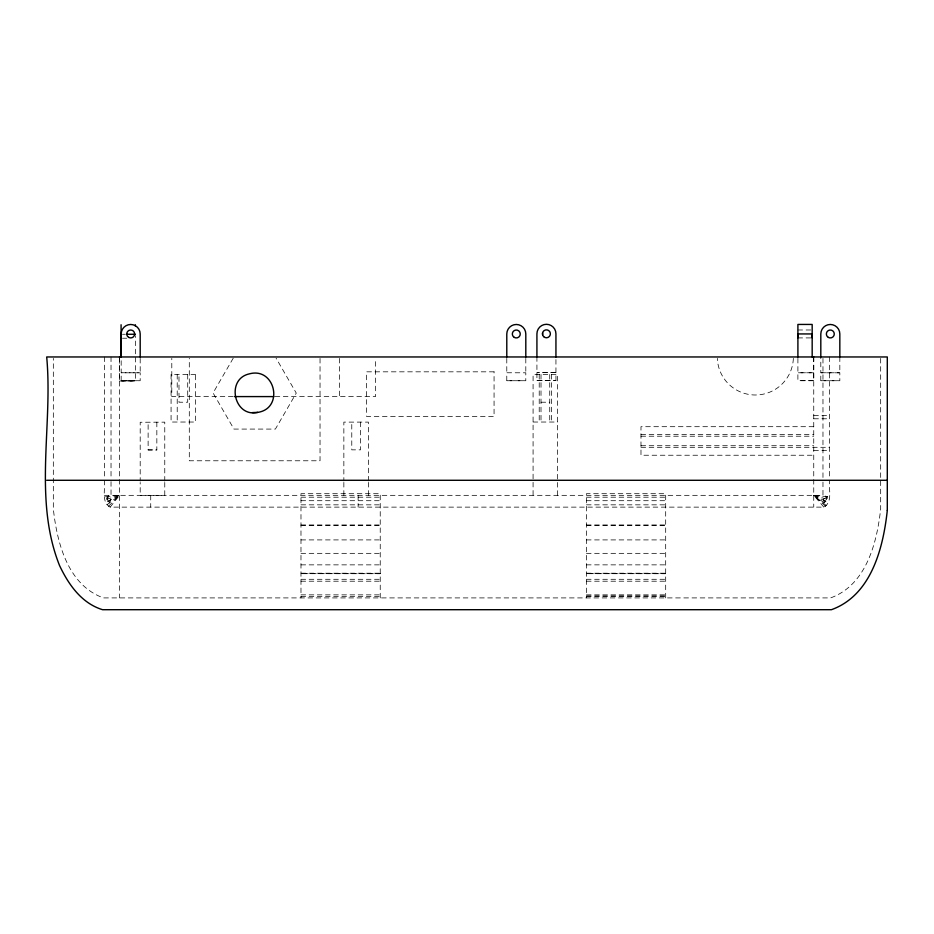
<?xml version="1.0" encoding="UTF-8"?>
<svg xmlns="http://www.w3.org/2000/svg" width="934" height="934" viewBox="0 0 934 934"><rect width="100%" height="100%" fill="white"/><g stroke="black" fill="none" stroke-linecap="round" stroke-linejoin="round"><path stroke-width="0.7" stroke-dasharray="4.67 3.5" d="M121.163 380.733L121.175 372.759L140.193 372.806L140.182 380.733L121.163 380.733L140.182 380.733M506.777 380.733L506.788 372.759L525.807 372.806L525.795 380.733L506.777 380.733L525.795 380.733M797.905 358.364L797.893 380.698L813.736 380.698L813.747 358.364M820.799 380.733L820.811 372.759L839.829 372.806L839.829 380.733L820.799 380.733L839.829 380.733M827.594 496.421L827.279 498.511L825.609 495.954L823.321 500.029L824.757 503.006M104.398 480.286C105.647 488.47 100.814 502.083 110.154 507.127L823.846 507.127C833.186 502.083 828.353 488.47 829.602 480.286M107.328 500.391L108.391 495.954L110.679 500.029L109.243 503.006M233.22 358.201L213.069 392.945L233.944 429.08L275.39 429.08L296.265 393.097L276.114 358.212M110.154 507.127L119.494 495.335L104.398 496.888M108.472 506.321L119.494 495.335L104.853 499.888M110.679 500.029L108.192 501.92L108.391 495.954L106.721 498.511L106.406 496.421M106.955 504.769L119.494 495.335L105.729 502.574M119.494 358.644L119.505 381.025L135.36 380.979L135.348 335.68M536.933 380.57L555.952 380.523L536.933 380.57L536.922 358.259M797.905 329.982L810.735 329.982M122.506 334.267L125.366 334.267M797.905 337.91L810.735 337.91M122.506 338.225L126.79 338.225M119.505 381.025L135.36 381.025M233.021 396.588L171.798 396.588L171.798 358.376M275.133 396.588L375.55 396.588L375.55 358.376M541.008 402.215L549.729 402.215M813.747 415.607L829.602 415.607M813.747 418.782L829.602 418.782M533.081 422.028L557.645 422.028M813.747 426.698L640.981 426.698L640.981 455.232L813.747 455.232M640.981 434.625L813.747 434.625M640.981 436.213L813.747 436.213M640.981 445.716L813.747 445.716M640.981 447.304L829.602 447.304M148.121 449.896L156.842 449.896M813.747 450.48L829.602 450.48M104.398 495.335L822.971 495.335L822.971 480.286M300.981 497.203L380.231 497.203M586.435 497.203L665.685 497.203M300.981 500.706L380.231 500.706M586.435 500.706L665.685 500.706M300.981 504.839L380.231 504.839M586.435 504.839L665.685 504.839M300.981 524.955L380.231 524.955M586.435 524.955L665.685 524.955M300.981 525.492L380.231 525.492M586.435 525.492L665.685 525.492M300.981 539.91L380.231 539.91M586.435 539.91L665.685 539.91M300.981 553.337L380.231 553.337M586.435 553.337L665.685 553.337M300.981 564.86L380.231 564.86M586.435 564.86L665.685 564.86M300.981 573.207L380.231 573.207M586.435 573.207L665.685 573.207M300.981 579.29L380.231 579.29M586.435 579.29L665.685 579.29M300.981 581.205L380.231 581.205M586.435 581.205L665.685 581.205M300.981 594.865L380.231 594.865M586.435 594.865L665.685 594.865M586.435 595.88L665.685 595.88M300.981 596.557L380.231 596.557M586.435 596.557L665.685 596.557M813.736 380.698L797.893 380.698M823.846 507.127L813.747 495.335L829.602 496.888M825.528 506.321L813.747 495.335L829.147 499.888M826.286 505.539L813.747 495.335L828.271 502.574M813.747 495.335L827.045 504.769M823.321 500.029L825.808 501.92L825.609 495.954L826.672 500.391M555.952 380.57L555.94 358.236M880.669 358.411L880.669 508.843C877.003 542.759 866.285 585.023 830.571 597.912L103.429 597.912C67.715 585.023 56.997 542.759 53.331 508.843L53.331 358.411M839.829 356.963L839.829 372.806L820.811 372.806L820.811 356.963M829.602 356.963L829.602 478.827M822.971 358.411L822.971 478.827M813.747 356.963L813.747 507.127M665.685 597.912L665.685 493.701L586.435 493.701L586.435 597.912M557.645 495.335L557.645 374.476L533.081 374.476L533.081 495.335M551.504 374.476L551.504 422.028M549.729 374.476L549.729 422.028M541.008 374.476L541.008 422.028M539.222 374.476L539.222 422.028M525.807 358.399L525.807 372.806M506.788 358.399L506.788 372.806M380.231 597.912L380.231 493.701L300.981 493.701L300.981 597.912M368.416 480.975L368.416 422.11L343.852 422.11L343.852 480.975M368.416 482.411L368.416 495.335M360.501 422.11L360.501 449.849L351.779 449.849L351.779 422.11M358.119 495.335L358.119 507.127M343.852 482.411L343.852 495.335M339.416 358.376L339.416 396.588M320.035 358.411L320.035 460.777L189.298 460.777L189.298 358.306M187.711 374.476L187.711 402.215L178.989 402.215L178.989 374.476M177.215 374.476L177.215 422.028M164.769 481.127L164.769 422.156L140.193 422.261L140.193 481.127M164.769 482.469L164.769 495.487L140.193 495.487L140.193 482.469M156.842 422.156L156.842 450.001L148.121 450.001L148.121 422.156M150.724 495.335L150.724 507.127M140.193 358.399L140.193 372.806L121.175 372.806L121.175 356.963M119.494 356.963L119.494 597.912M111.029 356.963L111.029 478.827M111.029 481.652L111.029 495.335M104.398 356.963L104.398 478.827M793.351 358.376A38.037 38.037 0 0 1 755.349 395A38.037 38.037 0 0 1 717.335 358.376M555.94 372.596L536.922 372.643L555.94 372.643M494.063 371.825L366.63 371.825L366.63 416.529L494.063 416.529L494.063 371.825M813.747 372.783L797.905 372.783L813.747 372.783M195.638 374.476L171.074 374.476L171.074 422.028L195.638 422.028L195.638 374.476M380.231 573.674L300.981 573.674L380.231 573.709M665.685 573.674L586.435 573.674L665.685 573.709"/><path stroke-width="1.4" d="M797.905 356.963L797.905 333.94L812.171 333.94L812.171 356.928L813.747 356.963M257.632 412.408C284.356 408.532 275.297 366.665 249.296 373.88C225.596 379.087 233.955 417.708 257.632 412.408L252.507 412.571M126.79 334.267L135.348 334.267M119.494 357.243L121.081 357.243L121.081 324.752M234.387 396.588L273.825 396.588M46.7 480.286L887.3 480.286M839.829 356.986L839.829 333.975A9.515 9.515 0 0 0 830.326 324.472A9.515 9.515 0 0 0 820.811 333.975L820.811 356.963M812.171 337.91L812.171 324.437L797.905 324.437L797.905 337.91M555.94 356.963L555.94 333.812A9.515 9.515 0 0 0 546.425 324.296A9.515 9.515 0 0 0 536.922 333.812L536.922 356.963M542.596 332.784L542.596 334.839M525.807 356.986L525.807 333.975A9.515 9.515 0 0 0 516.292 324.472A9.515 9.515 0 0 0 506.788 333.975L506.788 356.963M140.193 356.986L140.193 333.975A9.515 9.515 0 0 0 130.69 324.472A9.515 9.515 0 0 0 121.175 333.975L121.175 356.963M135.348 324.752L135.348 326.036M887.3 510.396C883.214 548.2 871.259 595.32 831.435 609.704L102.565 609.704C81.55 603.259 68.521 584.532 59.554 565.56C33.11 499.305 53.04 425.916 46.7 356.963L887.3 356.963L887.3 510.396M828.341 337.407A3.958 3.958 0 0 0 834.284 333.975A3.958 3.958 0 0 0 828.341 330.543A3.958 3.958 0 0 0 828.341 337.407M514.307 337.407A3.958 3.958 0 0 0 520.261 333.975A3.958 3.958 0 0 0 514.307 330.543A3.958 3.958 0 0 0 514.307 337.407M128.705 337.407A3.958 3.958 0 0 0 134.648 333.975A3.958 3.958 0 0 0 128.705 330.543A3.958 3.958 0 0 0 128.705 337.407M543.623 336.614A3.958 3.958 0 0 0 550.254 334.839A3.958 3.958 0 0 0 545.398 329.982A3.958 3.958 0 0 0 543.623 336.614"/></g></svg>
